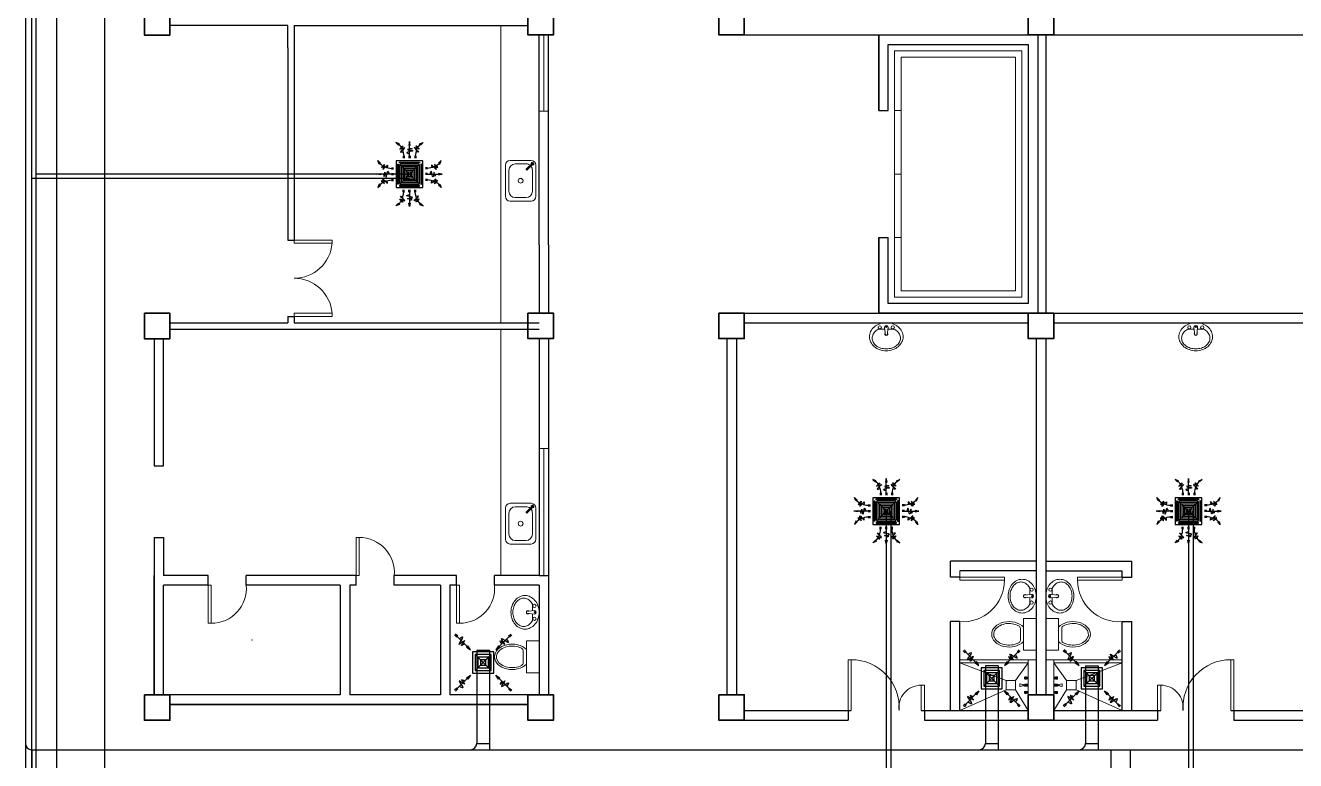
# Model space of a CAD drawing. Header units: millimetres. Extents: x 103 to 228, y 86 to 129.
# Drawn here: x 121.23 to 141.19, y 97.6 to 109.16 of the extents above; entities that cross this region are included whole.
import ezdxf

# ---------------------------------------------------------------- set-up
doc = ezdxf.new("R2010")
doc.units = ezdxf.units.MM
for name, color, linetype in [('ahu line', 150, 'Continuous'), ('AIR', 7, 'Continuous'), ('AIR-00', 8, 'Continuous'), ('AIR-01', 105, 'Continuous'), ('AIR-02', 2, 'Continuous'), ('AIR-03', 30, 'Continuous'), ('AIR-04', 40, 'Continuous'), ('exhaust', 130, 'Continuous'), ('fcu line', 3, 'Continuous'), ('fcu return', 240, 'Continuous')]:
    doc.layers.add(name, color=color, linetype=linetype)

# ---------------------------------------------------------------- blocks, each defined once
blk = doc.blocks.new('FCU-13000P (CASSETTE SPLIT)')
at = {"layer": 'AIR-00', "ltscale": 3}
for p, q in [((0, 0.523), (0, 1)), ((-0.193, 0.558), (-0.193, 0.487)), ((-0.162, 0.558), (-0.162, 0.487)), ((-0.016, 0.558), (-0.016, 0.487)), ((0.016, 0.558), (0.016, 0.487)), ((0.162, 0.558), (0.162, 0.487)), ((0.193, 0.558), (0.193, 0.487)), ((-0.523, 0), (-1, 0)), ((-0.558, 0.193), (-0.487, 0.193)), ((-0.558, 0.162), (-0.487, 0.162)), ((-0.558, 0.016), (-0.487, 0.016)), ((0.558, 0.193), (0.487, 0.193)), ((0.558, 0.162), (0.487, 0.162)), ((0.558, 0.016), (0.487, 0.016)), ((0.523, 0), (1, 0)), ((-0.558, -0.016), (-0.487, -0.016)), ((-0.558, -0.162), (-0.487, -0.162)), ((-0.558, -0.193), (-0.487, -0.193)), ((0.558, -0.016), (0.487, -0.016)), ((0.558, -0.162), (0.487, -0.162)), ((0.558, -0.193), (0.487, -0.193)), ((-0.193, -0.558), (-0.193, -0.487)), ((-0.162, -0.558), (-0.162, -0.487)), ((-0.016, -0.558), (-0.016, -0.487)), ((0, -0.523), (0, -1)), ((0.016, -0.558), (0.016, -0.487)), ((0.162, -0.558), (0.162, -0.487)), ((0.193, -0.558), (0.193, -0.487))]:
    blk.add_line(p, q, dxfattribs=at)
at = {"layer": 'AIR-00'}
for p, q in [((0.295, -0.295), (-0.295, 0.295)), ((0.295, 0.295), (-0.295, -0.295))]:
    blk.add_line(p, q, dxfattribs=at)
at = {"layer": 'AIR-00', "ltscale": 3}
for points in [[(-0.335, 0.895), (-0.311, 0.932), (-0.416, 0.973)], [(-0.022, 0.89), (0.022, 0.89), (0, 1)], [(0.335, 0.895), (0.311, 0.932), (0.416, 0.973)], [(-0.895, 0.335), (-0.932, 0.311), (-0.973, 0.416)], [(0.895, 0.335), (0.932, 0.311), (0.973, 0.416)], [(-0.89, 0.022), (-0.89, -0.022), (-1, 0)], [(0.89, 0.022), (0.89, -0.022), (1, 0)], [(-0.895, -0.335), (-0.932, -0.311), (-0.973, -0.416)], [(0.895, -0.335), (0.932, -0.311), (0.973, -0.416)], [(-0.335, -0.895), (-0.311, -0.932), (-0.416, -0.973)], [(-0.022, -0.89), (0.022, -0.89), (0, -1)], [(0.335, -0.895), (0.311, -0.932), (0.416, -0.973)]]:
    blk.add_lwpolyline(points, close=True, dxfattribs=at)
at = {"layer": 'AIR-00'}
for points in [[(-0.323, 0.914, -0.171809), (-0.178, 0.558), (-0.178, 0.522)], [(0.323, 0.914, 0.171809), (0.178, 0.558), (0.178, 0.522)], [(-0.914, 0.323, 0.171809), (-0.558, 0.178), (-0.522, 0.178)], [(0.914, 0.323, -0.171809), (0.558, 0.178), (0.522, 0.178)], [(-0.914, -0.323, -0.171809), (-0.558, -0.178), (-0.522, -0.178)], [(0.914, -0.323, 0.171809), (0.558, -0.178), (0.522, -0.178)], [(-0.323, -0.914, 0.171809), (-0.178, -0.558), (-0.178, -0.522)], [(0.323, -0.914, -0.171809), (0.178, -0.558), (0.178, -0.522)]]:
    blk.add_lwpolyline(points, format="xyb", dxfattribs=at)
for points in [[(-0.26, -0.26), (0.26, -0.26), (0.26, 0.26), (-0.26, 0.26)], [(-0.21, -0.21), (0.21, -0.21), (0.21, 0.21), (-0.21, 0.21)], [(-0.16, -0.16), (0.16, -0.16), (0.16, 0.16), (-0.16, 0.16)], [(-0.11, -0.11), (0.11, -0.11), (0.11, 0.11), (-0.11, 0.11)], [(-0.06, -0.06), (0.06, -0.06), (0.06, 0.06), (-0.06, 0.06)]]:
    blk.add_lwpolyline(points, close=True, dxfattribs=at)
at = {"layer": 'AIR-00', "ltscale": 3}
for points in [[(-0.268, 0.84), (-0.231, 0.852), (-0.134, 0.882), (-0.422, 0.704), (0.005, 0.903), (-0.358, 0.645), (-0.239, 0.678), (-0.199, 0.69)], [(0.268, 0.84), (0.231, 0.852), (0.134, 0.882), (0.422, 0.704), (-0.005, 0.903), (0.358, 0.645), (0.239, 0.678), (0.199, 0.69)], [(-0.84, 0.268), (-0.852, 0.231), (-0.882, 0.134), (-0.704, 0.422), (-0.903, -0.005), (-0.645, 0.358), (-0.678, 0.239), (-0.69, 0.199)], [(0.84, 0.268), (0.852, 0.231), (0.882, 0.134), (0.704, 0.422), (0.903, -0.005), (0.645, 0.358), (0.678, 0.239), (0.69, 0.199)], [(-0.84, -0.268), (-0.852, -0.231), (-0.882, -0.134), (-0.704, -0.422), (-0.903, 0.005), (-0.645, -0.358), (-0.678, -0.239), (-0.69, -0.199)], [(0.84, -0.268), (0.852, -0.231), (0.882, -0.134), (0.704, -0.422), (0.903, 0.005), (0.645, -0.358), (0.678, -0.239), (0.69, -0.199)], [(-0.268, -0.84), (-0.231, -0.852), (-0.134, -0.882), (-0.422, -0.704), (0.005, -0.903), (-0.358, -0.645), (-0.239, -0.678), (-0.199, -0.69)], [(0.268, -0.84), (0.231, -0.852), (0.134, -0.882), (0.422, -0.704), (-0.005, -0.903), (0.358, -0.645), (0.239, -0.678), (0.199, -0.69)]]:
    blk.add_open_spline(points, degree=3, knots=[0.0032834, 0.0032834, 0.0032834, 0.0032834, 0.0712567, 0.1924075, 0.3347111, 0.5062145, 0.5813292, 0.5813292, 0.5813292, 0.5813292], dxfattribs=at)
for points in [[(0, 0.8), (0.077, 0.776), (-0.058, 0.755), (0.098, 0.718), (-0.087, 0.663), (0, 0.631)], [(-0.8, 0), (-0.776, -0.077), (-0.755, 0.058), (-0.718, -0.098), (-0.663, 0.087), (-0.631, 0)], [(0.8, 0), (0.776, -0.077), (0.755, 0.058), (0.718, -0.098), (0.663, 0.087), (0.631, 0)], [(0, -0.8), (0.077, -0.776), (-0.058, -0.755), (0.098, -0.718), (-0.087, -0.663), (0, -0.631)]]:
    blk.add_spline(points, degree=3, dxfattribs=at)
for points in [[(-0.416, 0.973), (-0.335, 0.895), (-0.311, 0.932)], [(0, 1), (-0.022, 0.89), (0.022, 0.89)], [(0.416, 0.973), (0.335, 0.895), (0.311, 0.932)], [(-0.973, 0.416), (-0.895, 0.335), (-0.932, 0.311)], [(0.973, 0.416), (0.895, 0.335), (0.932, 0.311)], [(-1, 0), (-0.89, 0.022), (-0.89, -0.022)], [(1, 0), (0.89, 0.022), (0.89, -0.022)], [(-0.973, -0.416), (-0.895, -0.335), (-0.932, -0.311)], [(0.973, -0.416), (0.895, -0.335), (0.932, -0.311)], [(-0.416, -0.973), (-0.335, -0.895), (-0.311, -0.932)], [(0, -1), (-0.022, -0.89), (0.022, -0.89)], [(0.416, -0.973), (0.335, -0.895), (0.311, -0.932)]]:
    blk.add_solid(points, dxfattribs=at)
at = {"layer": 'AIR-01'}
for points in [[(-0.373, 0.31), (-0.348, 0.31), (-0.348, -0.31), (-0.373, -0.31)], [(-0.31, 0.372), (0.31, 0.372), (0.31, 0.348), (-0.31, 0.348)], [(0.372, 0.31), (0.348, 0.31), (0.348, -0.31), (0.372, -0.31)], [(-0.31, -0.373), (0.31, -0.373), (0.31, -0.348), (-0.31, -0.348)]]:
    blk.add_lwpolyline(points, close=True, dxfattribs=at)
at = {"layer": 'AIR-02'}
blk.add_lwpolyline([(-0.26, -0.31), (0.26, -0.31, 0.414214), (0.31, -0.26), (0.31, 0.26, 0.414214), (0.26, 0.31), (-0.26, 0.31, 0.414214), (-0.31, 0.26), (-0.31, -0.26, 0.414214)], format="xyb", close=True, dxfattribs=at)
at = {"layer": 'AIR-04'}
blk.add_lwpolyline([(-0.41, -0.41), (0.41, -0.41), (0.41, 0.41), (-0.41, 0.41)], close=True, dxfattribs=at)
blk = doc.blocks.new('GRILL-C-IN')
at = {"layer": 'AIR-00', "ltscale": 3}
for p, q in [((-0.623, 0.601), (-0.674, 0.651)), ((-0.601, 0.623), (-0.651, 0.674)), ((-0.637, 0.637), (-0.3, 0.3)), ((0.637, 0.637), (0.3, 0.3)), ((0.601, 0.623), (0.651, 0.674)), ((0.623, 0.601), (0.674, 0.651)), ((-0.637, -0.637), (-0.3, -0.3)), ((0.637, -0.637), (0.3, -0.3)), ((-0.623, -0.601), (-0.674, -0.651)), ((-0.601, -0.623), (-0.651, -0.674)), ((0.601, -0.623), (0.651, -0.674)), ((0.623, -0.601), (0.674, -0.651))]:
    blk.add_line(p, q, dxfattribs=at)
at = {"layer": 'AIR-00', "color": 50}
for p, q in [((-0.188, 0.187), (0.187, -0.188)), ((0.187, 0.187), (-0.188, -0.188))]:
    blk.add_line(p, q, dxfattribs=at)
at = {"layer": 'AIR-00', "ltscale": 3}
for points in [[(-0.362, 0.393), (-0.393, 0.362), (-0.3, 0.3)], [(0.393, 0.362), (0.362, 0.393), (0.3, 0.3)], [(-0.362, -0.393), (-0.393, -0.362), (-0.3, -0.3)], [(0.393, -0.362), (0.362, -0.393), (0.3, -0.3)]]:
    blk.add_lwpolyline(points, close=True, dxfattribs=at)
at = {"layer": 'AIR-00', "color": 50}
for points in [[(-0.188, -0.188), (0.187, -0.188), (0.187, 0.187), (-0.188, 0.187)], [(-0.125, -0.125), (0.125, -0.125), (0.125, 0.125), (-0.125, 0.125)], [(-0.062, -0.062), (0.062, -0.062), (0.062, 0.062), (-0.062, 0.062)]]:
    blk.add_lwpolyline(points, close=True, dxfattribs=at)
at = {"layer": 'AIR-00', "ltscale": 3}
for points in [[(-0.441, 0.441), (-0.512, 0.404), (-0.432, 0.514), (-0.568, 0.43), (-0.477, 0.6), (-0.561, 0.561)], [(0.441, 0.441), (0.404, 0.512), (0.514, 0.432), (0.43, 0.568), (0.6, 0.477), (0.561, 0.561)], [(-0.441, -0.441), (-0.512, -0.404), (-0.432, -0.514), (-0.568, -0.43), (-0.477, -0.6), (-0.561, -0.561)], [(0.441, -0.441), (0.404, -0.512), (0.514, -0.432), (0.43, -0.568), (0.6, -0.477), (0.561, -0.561)]]:
    blk.add_spline(points, degree=3, dxfattribs=at)
for points in [[(-0.3, 0.3), (-0.362, 0.393), (-0.393, 0.362)], [(0.3, 0.3), (0.393, 0.362), (0.362, 0.393)], [(-0.3, -0.3), (-0.362, -0.393), (-0.393, -0.362)], [(0.3, -0.3), (0.393, -0.362), (0.362, -0.393)]]:
    blk.add_solid(points, dxfattribs=at)
at = {"layer": 'AIR-03', "color": 6}
blk.add_lwpolyline([(-0.25, -0.25), (0.25, -0.25), (0.25, 0.25), (-0.25, 0.25)], close=True, dxfattribs=at)

msp = doc.modelspace()

# ---------------------------------------------------------------- linework, layer by layer
at = {"color": 8, "linetype": 'ByBlock', "lineweight": 25}
for p, q in [((125.35, 109.157), (123.5, 109.157)), ((125.35, 108.807), (125.35, 109.157)), ((125.45, 109.157), (125.45, 105.783)), ((125.45, 109.157), (129.125, 109.157)), ((129.3, 105.707), (129.3, 109.009)), ((129.45, 105.707), (129.45, 109.009)), ((125.35, 108.807), (125.35, 105.783)), ((125.35, 105.783), (125.45, 105.783)), ((129.3, 105.707), (129.3, 104.634)), ((129.45, 105.707), (129.45, 104.634)), ((125.35, 104.583), (125.45, 104.583)), ((125.35, 104.583), (125.35, 104.483)), ((125.45, 104.583), (125.45, 104.483)), ((123.5, 104.483), (125.2, 104.483)), ((123.5, 104.383), (128.25, 104.383)), ((125.2, 104.483), (125.35, 104.483)), ((125.2, 104.483), (125.35, 104.483)), ((125.2, 104.383), (129.3, 104.383)), ((125.45, 104.483), (128.25, 104.483)), ((125.45, 104.483), (129.3, 104.483)), ((123.25, 104.232), (123.25, 102.232)), ((123.4, 102.232), (123.4, 104.232)), ((129.3, 104.234), (129.3, 100.507)), ((129.45, 104.234), (129.45, 100.507)), ((123.25, 102.232), (123.4, 102.232)), ((123.25, 101.107), (123.25, 98.632)), ((123.25, 101.107), (123.4, 101.107)), ((123.4, 101.107), (123.4, 100.507)), ((126.425, 100.507), (124.7, 100.507)), ((128, 100.507), (127.025, 100.507)), ((129.3, 100.507), (128.6, 100.507)), ((129.3, 100.507), (129.45, 100.507)), ((129.45, 100.507), (129.45, 98.634)), ((129.3, 100.357), (129.3, 98.632)), ((126.175, 98.632), (123.4, 98.632)), ((127.75, 98.632), (126.325, 98.632)), ((129.3, 98.632), (127.9, 98.632)), ((123.5, 98.482), (129.125, 98.482)), ((129.125, 98.482), (123.5, 98.482))]:
    msp.add_line(p, q, dxfattribs=at)
at = {"color": 8, "linetype": 'ByBlock', "lineweight": 9}
for p, q in [((128.7, 104.483), (128.7, 109.159)), ((129.375, 107.809), (129.375, 109.009)), ((129.45, 109.009), (129.45, 107.809)), ((129.45, 107.809), (129.3, 107.809)), ((128.7, 104.383), (128.7, 100.507)), ((123.25, 104.232), (123.4, 104.232)), ((129.45, 102.507), (129.3, 102.507)), ((129.375, 102.507), (129.375, 100.507)), ((129.45, 100.507), (129.45, 102.507))]:
    msp.add_line(p, q, dxfattribs=at)
at = {"color": 8, "lineweight": 25}
for p, q in [((132.525, 109.009), (141.85, 109.009)), ((134.637, 109.009), (134.637, 107.822)), ((137.137, 109.009), (137.137, 104.634)), ((137.262, 109.009), (137.262, 104.634)), ((134.637, 107.822), (134.787, 107.822)), ((134.637, 105.822), (134.637, 104.634)), ((134.637, 105.822), (134.787, 105.822)), ((132.525, 104.634), (141.85, 104.634)), ((132.525, 104.484), (136.987, 104.484)), ((137.387, 104.484), (141.85, 104.484)), ((132.25, 104.234), (132.25, 98.634)), ((132.4, 104.234), (132.4, 98.634)), ((137.112, 104.234), (137.112, 98.634)), ((137.262, 104.234), (137.262, 98.634)), ((137.112, 100.77), (137.112, 98.82)), ((132.525, 98.384), (134.206, 98.384)), ((132.525, 98.234), (134.156, 98.234)), ((134.156, 98.384), (134.156, 98.234)), ((135.306, 98.384), (136.987, 98.384)), ((135.356, 98.384), (135.356, 98.234)), ((135.356, 98.234), (139.018, 98.234)), ((137.387, 98.384), (139.068, 98.384)), ((139.018, 98.384), (139.018, 98.234)), ((140.168, 98.384), (141.85, 98.384)), ((140.218, 98.384), (140.218, 98.234)), ((140.218, 98.234), (141.85, 98.234))]:
    msp.add_line(p, q, dxfattribs=at)
at = {"color": 8, "lineweight": 9}
for p, q in [((134.887, 107.822), (134.987, 107.822)), ((134.887, 107.822), (134.887, 105.822)), ((134.987, 107.822), (134.987, 105.822)), ((134.987, 106.822), (134.887, 106.822)), ((134.887, 105.822), (134.987, 105.822)), ((134.741, 104.286), (134.728, 104.408)), ((134.77, 104.286), (134.784, 104.408)), ((139.604, 104.286), (139.59, 104.408)), ((139.633, 104.286), (139.646, 104.408)), ((136.914, 100.199), (137.036, 100.212)), ((137.46, 100.199), (137.338, 100.212)), ((136.914, 100.17), (137.036, 100.156)), ((137.01, 100.16), (137.01, 100.058)), ((137.46, 100.17), (137.338, 100.156)), ((137.364, 100.16), (137.364, 100.058)), ((129.102, 99.944), (129.224, 99.957)), ((129.102, 99.915), (129.224, 99.902)), ((136.912, 99.834), (137.112, 99.834)), ((136.912, 99.334), (136.912, 99.834)), ((137.112, 99.834), (137.112, 99.334)), ((137.462, 99.834), (137.262, 99.834)), ((137.262, 99.834), (137.262, 99.334)), ((137.462, 99.334), (137.462, 99.834)), ((136.862, 99.494), (136.862, 99.675)), ((137.512, 99.494), (137.512, 99.675)), ((129.3, 99.48), (129.1, 99.48)), ((129.1, 99.48), (129.1, 98.98)), ((129.3, 98.98), (129.3, 99.48)), ((129.05, 99.32), (129.05, 99.139)), ((137.112, 99.334), (136.912, 99.334)), ((137.262, 99.334), (137.462, 99.334)), ((136.987, 98.384), (136.987, 99.184)), ((137.387, 98.384), (137.387, 99.184)), ((129.1, 98.98), (129.3, 98.98)), ((136.855, 98.804), (136.855, 98.765)), ((136.902, 98.796), (136.86, 98.805)), ((136.902, 98.772), (136.902, 98.796)), ((136.902, 98.796), (136.909, 98.796)), ((136.902, 98.772), (136.902, 98.796)), ((136.909, 98.796), (136.909, 98.772)), ((136.928, 98.911), (136.93, 98.911)), ((136.928, 98.885), (136.928, 98.911)), ((136.928, 98.885), (136.93, 98.885)), ((136.928, 98.792), (136.928, 98.797)), ((136.928, 98.797), (136.93, 98.797)), ((136.93, 98.911), (136.932, 98.914)), ((136.93, 98.885), (136.93, 98.911)), ((136.93, 98.885), (136.932, 98.881)), ((136.93, 98.797), (136.932, 98.801)), ((136.93, 98.792), (136.93, 98.797)), ((136.932, 98.914), (136.954, 98.914)), ((136.932, 98.881), (136.932, 98.914)), ((136.932, 98.881), (136.954, 98.881)), ((136.932, 98.792), (136.932, 98.801)), ((136.932, 98.801), (136.954, 98.801)), ((136.94, 98.904), (136.953, 98.904)), ((136.94, 98.892), (136.953, 98.892)), ((136.941, 98.911), (136.953, 98.911)), ((136.941, 98.885), (136.953, 98.885)), ((136.941, 98.797), (136.953, 98.797)), ((136.954, 98.914), (136.958, 98.912)), ((136.954, 98.911), (136.954, 98.904)), ((136.954, 98.885), (136.954, 98.892)), ((136.954, 98.881), (136.958, 98.883)), ((136.954, 98.801), (136.958, 98.799)), ((136.954, 98.797), (136.954, 98.792)), ((136.96, 98.912), (136.965, 98.912)), ((136.96, 98.884), (136.965, 98.884)), ((136.96, 98.798), (136.965, 98.798)), ((136.965, 98.884), (136.965, 98.912)), ((136.965, 98.912), (136.968, 98.911)), ((136.965, 98.884), (136.968, 98.885)), ((136.965, 98.792), (136.965, 98.798)), ((136.965, 98.798), (136.968, 98.797)), ((136.968, 98.885), (136.968, 98.911)), ((136.979, 98.909), (136.968, 98.909)), ((136.979, 98.886), (136.968, 98.886)), ((136.968, 98.792), (136.968, 98.797)), ((136.972, 98.796), (136.968, 98.796)), ((136.972, 98.802), (136.972, 98.767)), ((136.981, 98.802), (136.972, 98.802)), ((136.986, 98.915), (136.979, 98.911)), ((136.979, 98.884), (136.979, 98.911)), ((136.986, 98.881), (136.979, 98.884)), ((136.987, 98.813), (136.981, 98.802)), ((136.981, 98.802), (136.981, 98.767)), ((136.981, 98.767), (136.981, 98.802)), ((136.986, 98.915), (136.987, 98.915)), ((136.986, 98.881), (136.986, 98.915)), ((136.986, 98.881), (136.987, 98.881)), ((136.987, 98.881), (136.987, 98.915)), ((136.987, 98.755), (136.987, 98.813)), ((137.388, 98.915), (137.387, 98.915)), ((137.387, 98.881), (137.387, 98.915)), ((137.388, 98.881), (137.387, 98.881)), ((137.387, 98.813), (137.393, 98.802)), ((137.387, 98.755), (137.387, 98.813)), ((137.388, 98.915), (137.395, 98.911)), ((137.388, 98.881), (137.388, 98.915)), ((137.388, 98.881), (137.395, 98.884)), ((137.393, 98.802), (137.393, 98.767)), ((137.393, 98.767), (137.393, 98.802)), ((137.393, 98.802), (137.402, 98.802)), ((137.395, 98.884), (137.395, 98.911)), ((137.395, 98.909), (137.406, 98.909)), ((137.395, 98.886), (137.406, 98.886)), ((137.402, 98.802), (137.402, 98.767)), ((137.402, 98.796), (137.406, 98.796)), ((137.409, 98.912), (137.406, 98.911)), ((137.406, 98.885), (137.406, 98.911)), ((137.409, 98.884), (137.406, 98.885)), ((137.409, 98.798), (137.406, 98.797)), ((137.406, 98.792), (137.406, 98.797)), ((137.414, 98.912), (137.409, 98.912)), ((137.409, 98.884), (137.409, 98.912)), ((137.414, 98.884), (137.409, 98.884)), ((137.409, 98.792), (137.409, 98.798)), ((137.414, 98.798), (137.409, 98.798)), ((137.42, 98.914), (137.416, 98.912)), ((137.42, 98.881), (137.416, 98.883)), ((137.42, 98.801), (137.416, 98.799)), ((137.442, 98.914), (137.42, 98.914)), ((137.42, 98.911), (137.42, 98.904)), ((137.42, 98.885), (137.42, 98.892)), ((137.442, 98.881), (137.42, 98.881)), ((137.442, 98.801), (137.42, 98.801)), ((137.42, 98.797), (137.42, 98.792)), ((137.433, 98.911), (137.421, 98.911)), ((137.434, 98.904), (137.421, 98.904)), ((137.434, 98.892), (137.421, 98.892)), ((137.433, 98.885), (137.421, 98.885)), ((137.433, 98.797), (137.421, 98.797)), ((137.444, 98.911), (137.442, 98.914)), ((137.442, 98.881), (137.442, 98.914)), ((137.444, 98.885), (137.442, 98.881)), ((137.442, 98.792), (137.442, 98.801)), ((137.444, 98.797), (137.442, 98.801)), ((137.446, 98.911), (137.444, 98.911)), ((137.444, 98.885), (137.444, 98.911)), ((137.446, 98.885), (137.444, 98.885)), ((137.444, 98.792), (137.444, 98.797)), ((137.446, 98.797), (137.444, 98.797)), ((137.446, 98.885), (137.446, 98.911)), ((137.446, 98.792), (137.446, 98.797)), ((137.472, 98.796), (137.465, 98.796)), ((137.465, 98.796), (137.465, 98.772)), ((137.472, 98.796), (137.514, 98.805)), ((137.472, 98.772), (137.472, 98.796)), ((137.472, 98.772), (137.472, 98.796)), ((137.519, 98.804), (137.519, 98.765)), ((136.902, 98.772), (136.86, 98.763)), ((136.909, 98.772), (136.902, 98.772)), ((136.972, 98.792), (136.909, 98.792)), ((136.909, 98.777), (136.972, 98.777)), ((136.928, 98.771), (136.928, 98.777)), ((136.928, 98.771), (136.93, 98.771)), ((136.928, 98.657), (136.928, 98.684)), ((136.928, 98.684), (136.93, 98.684)), ((136.928, 98.657), (136.93, 98.657)), ((136.93, 98.771), (136.93, 98.777)), ((136.93, 98.771), (136.932, 98.768)), ((136.93, 98.684), (136.932, 98.687)), ((136.93, 98.657), (136.93, 98.684)), ((136.93, 98.657), (136.932, 98.654)), ((136.932, 98.768), (136.932, 98.777)), ((136.932, 98.768), (136.954, 98.768)), ((136.932, 98.654), (136.932, 98.687)), ((136.932, 98.687), (136.954, 98.687)), ((136.932, 98.654), (136.954, 98.654)), ((136.94, 98.677), (136.953, 98.677)), ((136.94, 98.664), (136.953, 98.664)), ((136.941, 98.771), (136.953, 98.771)), ((136.941, 98.684), (136.953, 98.684)), ((136.941, 98.657), (136.953, 98.657)), ((136.954, 98.771), (136.954, 98.777)), ((136.954, 98.768), (136.958, 98.77)), ((136.954, 98.687), (136.958, 98.685)), ((136.954, 98.684), (136.954, 98.676)), ((136.954, 98.657), (136.954, 98.665)), ((136.954, 98.654), (136.958, 98.656)), ((136.96, 98.77), (136.965, 98.77)), ((136.96, 98.685), (136.965, 98.685)), ((136.96, 98.657), (136.965, 98.657)), ((136.965, 98.77), (136.965, 98.777)), ((136.965, 98.77), (136.968, 98.771)), ((136.965, 98.685), (136.968, 98.684)), ((136.965, 98.657), (136.965, 98.685)), ((136.965, 98.657), (136.968, 98.657)), ((136.968, 98.771), (136.968, 98.777)), ((136.972, 98.773), (136.968, 98.773)), ((136.968, 98.657), (136.968, 98.684)), ((136.979, 98.682), (136.968, 98.682)), ((136.979, 98.659), (136.968, 98.659)), ((136.972, 98.777), (136.972, 98.792)), ((136.972, 98.767), (136.981, 98.767)), ((136.986, 98.688), (136.979, 98.684)), ((136.979, 98.657), (136.979, 98.684)), ((136.986, 98.654), (136.979, 98.657)), ((136.981, 98.767), (136.987, 98.755)), ((136.986, 98.654), (136.986, 98.688)), ((136.986, 98.688), (136.987, 98.688)), ((136.986, 98.654), (136.987, 98.654)), ((136.987, 98.654), (136.987, 98.688)), ((137.393, 98.767), (137.387, 98.755)), ((137.387, 98.654), (137.387, 98.688)), ((137.388, 98.688), (137.387, 98.688)), ((137.388, 98.654), (137.387, 98.654)), ((137.388, 98.654), (137.388, 98.688)), ((137.388, 98.688), (137.395, 98.684)), ((137.388, 98.654), (137.395, 98.657)), ((137.402, 98.767), (137.393, 98.767)), ((137.395, 98.657), (137.395, 98.684)), ((137.395, 98.682), (137.406, 98.682)), ((137.395, 98.659), (137.406, 98.659)), ((137.402, 98.792), (137.465, 98.792)), ((137.402, 98.777), (137.402, 98.792)), ((137.465, 98.777), (137.402, 98.777)), ((137.402, 98.773), (137.406, 98.773)), ((137.406, 98.771), (137.406, 98.777)), ((137.409, 98.77), (137.406, 98.771)), ((137.409, 98.685), (137.406, 98.684)), ((137.406, 98.657), (137.406, 98.684)), ((137.409, 98.657), (137.406, 98.657)), ((137.409, 98.77), (137.409, 98.777)), ((137.414, 98.77), (137.409, 98.77)), ((137.409, 98.657), (137.409, 98.685)), ((137.414, 98.685), (137.409, 98.685)), ((137.414, 98.657), (137.409, 98.657)), ((137.42, 98.768), (137.416, 98.77)), ((137.42, 98.687), (137.416, 98.685)), ((137.42, 98.654), (137.416, 98.656)), ((137.42, 98.771), (137.42, 98.777)), ((137.442, 98.768), (137.42, 98.768)), ((137.442, 98.687), (137.42, 98.687)), ((137.42, 98.684), (137.42, 98.676)), ((137.42, 98.657), (137.42, 98.665)), ((137.442, 98.654), (137.42, 98.654)), ((137.433, 98.771), (137.421, 98.771)), ((137.433, 98.684), (137.421, 98.684)), ((137.434, 98.677), (137.421, 98.677)), ((137.434, 98.664), (137.421, 98.664)), ((137.433, 98.657), (137.421, 98.657)), ((137.442, 98.768), (137.442, 98.777)), ((137.444, 98.771), (137.442, 98.768)), ((137.442, 98.654), (137.442, 98.687)), ((137.444, 98.684), (137.442, 98.687)), ((137.444, 98.657), (137.442, 98.654)), ((137.444, 98.771), (137.444, 98.777)), ((137.446, 98.771), (137.444, 98.771)), ((137.444, 98.657), (137.444, 98.684)), ((137.446, 98.684), (137.444, 98.684)), ((137.446, 98.657), (137.444, 98.657)), ((137.446, 98.771), (137.446, 98.777)), ((137.446, 98.657), (137.446, 98.684)), ((137.465, 98.772), (137.472, 98.772)), ((137.472, 98.772), (137.514, 98.763))]:
    msp.add_line(p, q, dxfattribs=at)
at = {"color": 8, "lineweight": 9, "ltscale": 0.4}
for p, q in [((129.175, 107.036), (128.845, 107.036)), ((129.095, 106.981), (128.925, 106.981)), ((129.19, 106.989), (129.099, 106.898)), ((128.77, 106.961), (128.77, 106.471)), ((128.825, 106.881), (128.825, 106.551)), ((129.203, 106.977), (129.112, 106.885)), ((129.195, 106.551), (129.195, 106.881)), ((129.25, 106.471), (129.25, 106.961)), ((128.845, 106.396), (129.175, 106.396)), ((128.925, 106.451), (129.095, 106.451)), ((129.175, 101.644), (128.845, 101.644)), ((129.095, 101.589), (128.925, 101.589)), ((129.19, 101.597), (129.099, 101.506)), ((128.77, 101.569), (128.77, 101.079)), ((128.825, 101.489), (128.825, 101.159)), ((129.203, 101.585), (129.112, 101.493)), ((129.195, 101.159), (129.195, 101.489)), ((129.25, 101.079), (129.25, 101.569)), ((128.845, 101.004), (129.175, 101.004)), ((128.925, 101.059), (129.095, 101.059))]:
    msp.add_line(p, q, dxfattribs=at)
at = {"color": 8, "linetype": 'ByBlock', "lineweight": 13}
for p, q in [((125.45, 105.783), (126.05, 105.783)), ((125.45, 105.733), (125.45, 105.783)), ((126.05, 105.783), (126.05, 105.733)), ((126.05, 105.733), (125.45, 105.733)), ((126.05, 104.633), (125.45, 104.633)), ((125.45, 104.633), (125.45, 104.583)), ((125.45, 104.583), (126.05, 104.583)), ((126.05, 104.583), (126.05, 104.633))]:
    msp.add_line(p, q, dxfattribs=at)
at = {"color": 8, "lineweight": 25, "ltscale": 0.3}
for p, q in [((135.762, 100.484), (135.762, 100.734)), ((137.112, 100.734), (135.762, 100.734)), ((137.262, 100.734), (138.612, 100.734)), ((138.612, 100.484), (138.612, 100.734)), ((135.912, 100.484), (135.762, 100.484)), ((137.112, 100.584), (135.912, 100.584)), ((137.262, 100.584), (138.462, 100.584)), ((138.462, 100.484), (138.462, 100.584)), ((138.462, 100.484), (138.612, 100.484)), ((135.762, 98.384), (135.762, 99.784)), ((135.912, 99.784), (135.762, 99.784)), ((135.912, 98.384), (135.912, 99.784)), ((138.462, 98.384), (138.462, 99.784)), ((138.462, 99.784), (138.612, 99.784)), ((138.612, 98.384), (138.612, 99.784))]:
    msp.add_line(p, q, dxfattribs=at)
at = {"color": 8, "linetype": 'ByBlock', "lineweight": 25, "ltscale": 0.3}
for p, q in [((123.25, 98.632), (123.25, 100.507)), ((124.1, 100.507), (123.4, 100.507)), ((124.1, 100.357), (124.1, 100.507)), ((126.425, 100.507), (124.7, 100.507)), ((124.7, 100.357), (124.7, 100.507)), ((126.425, 100.357), (126.425, 100.507)), ((128, 100.507), (127.025, 100.507)), ((127.025, 100.357), (127.025, 100.507)), ((128, 100.357), (128, 100.507)), ((129.3, 100.507), (128.6, 100.507)), ((128.6, 100.357), (128.6, 100.507)), ((123.4, 98.632), (123.4, 100.357)), ((124.1, 100.357), (123.4, 100.357)), ((126.175, 100.357), (124.7, 100.357)), ((126.175, 100.357), (126.175, 98.632)), ((126.325, 100.357), (126.325, 98.632)), ((126.425, 100.357), (126.325, 100.357)), ((127.75, 100.357), (127.025, 100.357)), ((127.75, 100.357), (127.75, 98.632)), ((127.9, 100.357), (127.9, 98.632)), ((128, 100.357), (127.9, 100.357)), ((128, 100.357), (127.9, 100.357)), ((129.3, 100.357), (128.6, 100.357))]:
    msp.add_line(p, q, dxfattribs=at)
at = {"color": 8, "lineweight": 13, "ltscale": 0.3}
msp.add_line((135.912, 100.484), (135.912, 100.584), dxfattribs=at)
at = {"color": 8, "lineweight": 9, "ltscale": 0.3}
for p, q in [((136.637, 98.859), (135.912, 99.134)), ((136.787, 98.859), (136.987, 99.134)), ((137.587, 98.859), (137.387, 99.134)), ((137.737, 98.859), (138.462, 99.134)), ((136.637, 98.709), (135.912, 98.384)), ((136.787, 98.709), (136.987, 98.384)), ((137.587, 98.709), (137.387, 98.384)), ((137.737, 98.709), (138.462, 98.384))]:
    msp.add_line(p, q, dxfattribs=at)
at = {"color": 8, "linetype": 'ByBlock', "lineweight": 35}
for points in [[(123.1, 109.407), (123.5, 109.407), (123.5, 109.007), (123.1, 109.007)], [(129.125, 109.409), (129.525, 109.409), (129.525, 109.009), (129.125, 109.009)], [(123.1, 104.632), (123.5, 104.632), (123.5, 104.232), (123.1, 104.232)], [(129.125, 104.634), (129.525, 104.634), (129.525, 104.234), (129.125, 104.234)], [(123.1, 98.632), (123.5, 98.632), (123.5, 98.232), (123.1, 98.232)], [(129.125, 98.634), (129.525, 98.634), (129.525, 98.234), (129.125, 98.234)]]:
    msp.add_lwpolyline(points, close=True, dxfattribs=at)
at = {"color": 8, "lineweight": 35}
for points in [[(132.125, 109.409), (132.525, 109.409), (132.525, 109.009), (132.125, 109.009)], [(136.987, 109.409), (137.387, 109.409), (137.387, 109.009), (136.987, 109.009)], [(132.125, 104.634), (132.525, 104.634), (132.525, 104.234), (132.125, 104.234)], [(136.987, 104.634), (137.387, 104.634), (137.387, 104.234), (136.987, 104.234)], [(132.125, 98.634), (132.525, 98.634), (132.525, 98.234), (132.125, 98.234)], [(136.987, 98.634), (137.387, 98.634), (137.387, 98.234), (136.987, 98.234)]]:
    msp.add_lwpolyline(points, close=True, dxfattribs=at)
at = {"color": 8, "lineweight": 25}
for points in [[(134.637, 107.822), (134.637, 109.009), (137.137, 109.009), (137.137, 104.634), (134.637, 104.634), (134.637, 105.822)], [(134.787, 107.822), (134.787, 108.859), (136.987, 108.859), (136.987, 104.784), (134.787, 104.784), (134.787, 105.822)]]:
    msp.add_lwpolyline(points, dxfattribs=at)
at = {"color": 8, "lineweight": 9}
for points in [[(134.887, 107.822), (134.887, 108.759), (136.887, 108.759), (136.887, 104.884), (134.887, 104.884), (134.887, 105.822)], [(134.987, 107.822), (134.987, 108.659), (136.787, 108.659), (136.787, 104.984), (134.987, 104.984), (134.987, 105.822)]]:
    msp.add_lwpolyline(points, dxfattribs=at)
for points in [[(134.491, 104.263, 0.11576), (134.51, 104.181, 0.104047), (134.568, 104.107, 0.090875), (134.652, 104.06, 0.083344), (134.756, 104.042, 0.083344), (134.859, 104.06, 0.090875), (134.943, 104.107, 0.104047), (135.001, 104.181, 0.11576), (135.021, 104.263, 0.11576), (135.001, 104.346, 0.104047), (134.943, 104.419, 0.090875), (134.859, 104.467, 0.083344), (134.756, 104.484, 0.083344), (134.652, 104.467, 0.090875), (134.568, 104.419, 0.104047), (134.51, 104.346, 0.11576)], [(139.353, 104.263, 0.11576), (139.373, 104.181, 0.104047), (139.431, 104.107, 0.090875), (139.515, 104.06, 0.083344), (139.618, 104.042, 0.083344), (139.722, 104.06, 0.090875), (139.806, 104.107, 0.104047), (139.864, 104.181, 0.11576), (139.883, 104.263, 0.11576), (139.864, 104.346, 0.104047), (139.806, 104.419, 0.090875), (139.722, 104.467, 0.083344), (139.618, 104.484, 0.083344), (139.515, 104.467, 0.090875), (139.431, 104.419, 0.104047), (139.373, 104.346, 0.11576)], [(136.891, 99.919, -0.11576), (136.809, 99.939, -0.104047), (136.735, 99.997, -0.090875), (136.687, 100.081, -0.083344), (136.67, 100.184, -0.083344), (136.687, 100.288, -0.090875), (136.735, 100.372, -0.104047), (136.809, 100.43, -0.11576), (136.891, 100.449, -0.11576), (136.973, 100.43, -0.104047), (137.047, 100.372, -0.090875), (137.095, 100.288, -0.083344), (137.112, 100.184, -0.083344), (137.095, 100.081, -0.090875), (137.047, 99.997, -0.104047), (136.973, 99.939, -0.11576)], [(137.483, 99.919, 0.11576), (137.565, 99.939, 0.104047), (137.639, 99.997, 0.090875), (137.687, 100.081, 0.083344), (137.704, 100.184, 0.083344), (137.687, 100.288, 0.090875), (137.639, 100.372, 0.104047), (137.565, 100.43, 0.11576), (137.483, 100.449, 0.11576), (137.401, 100.43, 0.104047), (137.327, 100.372, 0.090875), (137.279, 100.288, 0.083344), (137.262, 100.184, 0.083344), (137.279, 100.081, 0.090875), (137.327, 99.997, 0.104047), (137.401, 99.939, 0.11576)], [(129.079, 100.195, 0.11576), (128.997, 100.175, 0.104047), (128.923, 100.117, 0.090875), (128.876, 100.033, 0.083344), (128.858, 99.93, 0.083344), (128.876, 99.826, 0.090875), (128.923, 99.742, 0.104047), (128.997, 99.684, 0.11576), (129.079, 99.665, 0.11576), (129.162, 99.684, 0.104047), (129.235, 99.742, 0.090875), (129.283, 99.826, 0.083344), (129.3, 99.93, 0.083344), (129.283, 100.033, 0.090875), (129.235, 100.117, 0.104047), (129.162, 100.175, 0.11576)]]:
    msp.add_lwpolyline(points, format="xyb", close=True, dxfattribs=at)
for points in [[(134.533, 104.242, 0.124838), (134.549, 104.18, 0.105788), (134.598, 104.122, 0.086697), (134.668, 104.086, 0.076776), (134.756, 104.072, 0.076776), (134.843, 104.086, 0.086697), (134.913, 104.122, 0.105788), (134.962, 104.18, 0.124838), (134.978, 104.242, 0.124838), (134.962, 104.305, 0.105788), (134.913, 104.362, 0.040067), (134.882, 104.382), (134.78, 104.382, 0.040067)], [(134.731, 104.382), (134.629, 104.382, 0.040067), (134.598, 104.362, 0.105788), (134.549, 104.305, 0.124838), (134.533, 104.242, 0.124838)], [(139.396, 104.242, 0.124838), (139.412, 104.18, 0.105788), (139.461, 104.122, 0.086697), (139.531, 104.086, 0.076776), (139.618, 104.072, 0.076776), (139.706, 104.086, 0.086697), (139.776, 104.122, 0.105788), (139.825, 104.18, 0.124838), (139.841, 104.242, 0.124838), (139.825, 104.305, 0.105788), (139.776, 104.362, 0.040067), (139.745, 104.382), (139.643, 104.382, 0.040067)], [(139.594, 104.382), (139.492, 104.382, 0.040067), (139.461, 104.362, 0.105788), (139.412, 104.305, 0.124838), (139.396, 104.242, 0.124838)], [(136.87, 99.962, -0.124838), (136.807, 99.978, -0.105788), (136.75, 100.027, -0.086697), (136.714, 100.097, -0.076776), (136.7, 100.184, -0.076776), (136.714, 100.272, -0.086697), (136.75, 100.342, -0.105788), (136.807, 100.391, -0.124838), (136.87, 100.407, -0.124838), (136.933, 100.391, -0.105788), (136.99, 100.342, -0.040067), (137.01, 100.311), (137.01, 100.209, -0.040067)], [(137.504, 99.962, 0.124838), (137.567, 99.978, 0.105788), (137.624, 100.027, 0.086697), (137.66, 100.097, 0.076776), (137.674, 100.184, 0.076776), (137.66, 100.272, 0.086697), (137.624, 100.342, 0.105788), (137.567, 100.391, 0.124838), (137.504, 100.407, 0.124838), (137.441, 100.391, 0.105788), (137.384, 100.342, 0.040067), (137.364, 100.311), (137.364, 100.209, 0.040067)], [(129.058, 100.152, 0.124838), (128.996, 100.136, 0.105788), (128.938, 100.087, 0.086697), (128.902, 100.017, 0.076776), (128.888, 99.93, 0.076776), (128.902, 99.842, 0.086697), (128.938, 99.772, 0.105788), (128.996, 99.723, 0.124838), (129.058, 99.707, 0.124838), (129.121, 99.723, 0.105788), (129.178, 99.772, 0.040067), (129.198, 99.803), (129.198, 99.905, 0.040067)], [(129.198, 99.954), (129.198, 100.056, 0.040067), (129.178, 100.087, 0.105788), (129.121, 100.136, 0.124838), (129.058, 100.152, 0.124838)]]:
    msp.add_lwpolyline(points, format="xyb", dxfattribs=at)
at = {"color": 8, "lineweight": 13, "ltscale": 0.03}
for points in [[(126.425, 100.507), (126.475, 100.507), (126.475, 101.107), (126.425, 101.107)], [(135.912, 100.484), (135.912, 100.434), (136.612, 100.434), (136.612, 100.484)], [(138.462, 100.484), (138.462, 100.434), (137.762, 100.434), (137.762, 100.484)], [(124.1, 100.357), (124.15, 100.357), (124.15, 99.757), (124.1, 99.757)], [(128, 100.357), (128.05, 100.357), (128.05, 99.757), (128, 99.757)], [(134.206, 98.384), (134.156, 98.384), (134.156, 99.184), (134.206, 99.184)], [(140.168, 98.384), (140.218, 98.384), (140.218, 99.184), (140.168, 99.184)], [(135.356, 98.384), (135.306, 98.384), (135.306, 98.784), (135.356, 98.784)], [(139.018, 98.384), (139.068, 98.384), (139.068, 98.784), (139.018, 98.784)]]:
    msp.add_lwpolyline(points, close=True, dxfattribs=at)
at = {"color": 8, "lineweight": 9, "ltscale": 0.3}
for points in [[(136.987, 99.134), (135.912, 99.134), (135.912, 99.184), (137.112, 99.184), (137.112, 99.184)], [(137.387, 99.134), (138.462, 99.134), (138.462, 99.184), (137.262, 99.184), (137.262, 99.184)]]:
    msp.add_lwpolyline(points, dxfattribs=at)
at = {"color": 8, "lineweight": 9, "ltscale": 0.03}
for points in [[(136.787, 98.859), (136.787, 98.709), (136.637, 98.709), (136.637, 98.859)], [(137.587, 98.859), (137.587, 98.709), (137.737, 98.709), (137.737, 98.859)]]:
    msp.add_lwpolyline(points, close=True, dxfattribs=at)
at = {"color": 8, "lineweight": 9, "ltscale": 0.4}
for centre in [(129.01, 106.716), (129.01, 101.324)]:
    msp.add_circle(centre, 0.0375, dxfattribs=at)
at = {"color": 8, "lineweight": 9}
for centre, radius in [((134.654, 104.411), 0.0255), ((134.756, 104.418), 0.0095), ((134.857, 104.411), 0.0255), ((139.517, 104.411), 0.0255), ((139.618, 104.418), 0.0095), ((139.72, 104.411), 0.0255), ((137.039, 100.286), 0.0255), ((137.046, 100.184), 0.0095), ((137.335, 100.286), 0.0255), ((137.329, 100.184), 0.0095), ((129.227, 100.031), 0.0255), ((137.039, 100.083), 0.0255), ((137.335, 100.083), 0.0255), ((129.227, 99.828), 0.0255), ((129.234, 99.93), 0.0095)]:
    msp.add_circle(centre, radius, dxfattribs=at)
at = {"color": 8, "lineweight": 9, "ltscale": 0.4}
for centre, radius, start, end in [((128.845, 106.961), 0.075, 90, 180), ((128.925, 106.881), 0.1, 90, 180), ((129.095, 106.881), 0.1, 50.0132, 90), ((129.175, 106.961), 0.075, 0, 90), ((129.197, 106.983), 0.0217, 248.7565, 201.2435), ((129.197, 106.983), 0.0145, 262.0499, 187.9501), ((129.197, 106.983), 0.00874, 315, 135), ((129.105, 106.892), 0.00874, 135, 315), ((129.095, 106.881), 0.1, 0, 39.9868), ((128.845, 106.471), 0.075, 180, 270), ((128.925, 106.551), 0.1, 180, 270), ((129.095, 106.551), 0.1, 270, 0), ((129.175, 106.471), 0.075, 270, 0), ((128.845, 101.569), 0.075, 90, 180), ((128.925, 101.489), 0.1, 90, 180), ((129.095, 101.489), 0.1, 50.0132, 90), ((129.175, 101.569), 0.075, 0, 90), ((129.197, 101.591), 0.0217, 248.7565, 201.2435), ((129.197, 101.591), 0.0145, 262.0499, 187.9501), ((129.197, 101.591), 0.00874, 315, 135), ((129.105, 101.5), 0.00874, 135, 315), ((129.095, 101.489), 0.1, 0, 39.9868), ((128.845, 101.079), 0.075, 180, 270), ((128.925, 101.159), 0.1, 180, 270), ((129.095, 101.159), 0.1, 270, 0), ((129.175, 101.079), 0.075, 270, 0)]:
    msp.add_arc(centre, radius, start, end, dxfattribs=at)
at = {"color": 8, "linetype": 'ByBlock', "lineweight": 13}
for centre, start, end in [((125.45, 105.783), 270, 355.2198), ((125.45, 104.583), 4.7802, 90)]:
    msp.add_arc(centre, 0.6, start, end, dxfattribs=at)
at = {"color": 8, "lineweight": 9}
for centre, radius, start, end in [((134.756, 104.411), 0.028, 353.7545, 186.2455), ((139.618, 104.411), 0.028, 353.7545, 186.2455), ((134.756, 104.309), 0.025, 138.7978, 233.6932), ((134.756, 104.38), 0.0948, 261.2026, 278.7974), ((134.756, 104.309), 0.025, 251.3793, 288.6207), ((134.756, 104.309), 0.025, 306.3068, 41.2022), ((139.618, 104.309), 0.025, 138.7978, 233.6932), ((139.618, 104.38), 0.0948, 261.2026, 278.7974), ((139.618, 104.309), 0.025, 251.3793, 288.6207), ((139.618, 104.309), 0.025, 306.3068, 41.2022), ((136.937, 100.184), 0.025, 161.3793, 198.6207), ((137.008, 100.184), 0.0948, 171.2026, 188.7974), ((136.937, 100.184), 0.025, 48.7978, 143.6932), ((137.039, 100.184), 0.028, 263.7545, 96.2455), ((137.335, 100.184), 0.028, 83.7545, 276.2455), ((137.437, 100.184), 0.025, 36.3068, 131.2022), ((137.366, 100.184), 0.0948, 351.2026, 8.7974), ((137.437, 100.184), 0.025, 341.3793, 18.6207), ((136.937, 100.184), 0.025, 216.3068, 311.2022), ((136.846, 100.137), 0.181, 298.4636, 322.6185), ((136.809, 100.166), 0.228, 322.6185, 331.7963), ((137.565, 100.166), 0.228, 208.2037, 217.3815), ((137.528, 100.137), 0.181, 217.3815, 241.5364), ((137.437, 100.184), 0.025, 228.7978, 323.6932), ((129.125, 99.93), 0.025, 161.3793, 198.6207), ((129.196, 99.93), 0.0948, 171.2026, 188.7974), ((129.125, 99.93), 0.025, 48.7978, 143.6932), ((129.125, 99.93), 0.025, 216.3068, 311.2022), ((129.227, 99.93), 0.028, 263.7545, 96.2455), ((136.87, 100.093), 0.131, 270, 298.4636), ((137.504, 100.093), 0.131, 241.5364, 270), ((136.812, 99.675), 0.05, 0, 61.9916), ((137.562, 99.675), 0.05, 118.0084, 180), ((136.812, 99.494), 0.05, 298.1501, 0), ((137.562, 99.494), 0.05, 180, 241.8499), ((129, 99.32), 0.05, 0, 61.8499), ((129, 99.139), 0.05, 298.0084, 360)]:
    msp.add_arc(centre, radius, start, end, dxfattribs=at)
at = {"color": 8, "lineweight": 13, "ltscale": 0.03}
for centre, radius, start, end in [((126.475, 100.555), 0.552, 355.0209, 90), ((135.96, 100.434), 0.652, 265.7578, 0), ((138.414, 100.434), 0.652, 180, 274.2422), ((124.15, 100.309), 0.552, 270, 4.9791), ((128.05, 100.309), 0.552, 270, 4.9791), ((134.206, 98.433), 0.752, 356.3048, 90), ((140.168, 98.433), 0.752, 90, 183.6952), ((135.306, 98.431), 0.353, 90, 187.6281), ((139.068, 98.431), 0.353, 352.3719, 90)]:
    msp.add_arc(centre, radius, start, end, dxfattribs=at)
at = {"color": 8, "lineweight": 9, "extrusion": (0, 0, -1)}
msp.add_ellipse((136.687, 99.584), major_axis=(0.275, 0), ratio=0.727273, start_param=0.612555, end_param=5.670631, dxfattribs=at)
at = {"color": 8, "lineweight": 9}
for centre, major_axis, ratio, start_param, end_param in [((137.687, 99.584), (-0.275, 0), 0.727273, 0.612555, 5.670631), ((128.875, 99.23), (0.275, 0), 0.727273, 0.612555, 5.670631), ((137.414, 98.916), (-0.00268, 0.00268), 1, 2.356082, 2.850023), ((137.414, 98.88), (-0.00268, 0.00268), 1, -1.279452, -0.785511), ((137.414, 98.802), (0.00268, 0.00268), 1, 3.926878, 4.42082), ((137.419, 98.898), (-0.00268, 0.00268), 1, 0.203142, 1.36743), ((137.427, 98.893), (-0.00887, 0.00887), 1, -0.157871, 0.203142), ((137.427, 98.903), (0.00887, 0.00887), 1, 2.938226, 3.299239), ((137.427, 98.926), (-0.0118, 0.0118), 1, 1.703115, 1.83534), ((137.427, 98.87), (-0.0118, 0.0118), 1, -0.264769, -0.132543), ((137.427, 98.812), (0.0118, 0.0118), 1, 3.273911, 3.406137), ((137.421, 98.915), (-0.00268, 0.00268), 1, 1.728443, 2.356082), ((137.421, 98.9), (0.00268, 0.00268), 1, 0.785286, 1.412925), ((137.421, 98.896), (0.00268, 0.00268), 1, 3.299239, 3.926878), ((137.421, 98.881), (0.00268, 0.00268), 1, 0.785286, 1.412925), ((137.421, 98.801), (0.00268, 0.00268), 1, 3.299239, 3.926878), ((137.433, 98.81), (-0.00896, 0.00896), 1, 2.418785, 3.129871), ((137.433, 98.924), (-0.00896, 0.00896), 1, 2.418785, 3.129871), ((137.433, 98.893), (0.00738, 0.00738), 1, 6.21008, 6.994878), ((137.433, 98.902), (0.00738, 0.00738), 1, 4.000472, 4.78527), ((137.433, 98.872), (-0.00896, 0.00896), 1, -1.559299, -0.848214), ((137.438, 98.898), (-0.00268, 0.00268), 1, 3.214474, 4.639283), ((137.516, 98.801), (0.00268, 0.00268), 1, 6.066508, 7.43657), ((136.858, 98.767), (-0.00268, -0.00268), 1, 6.066732, 7.436794), ((137.414, 98.766), (-0.00268, 0.00268), 1, -1.279452, -0.785511), ((137.414, 98.688), (0.00268, 0.00268), 1, 3.926878, 4.42082), ((137.414, 98.653), (0.00268, 0.00268), 1, 0.291344, 0.785286), ((137.419, 98.671), (-0.00268, 0.00268), 1, 0.203142, 1.36743), ((137.427, 98.666), (0.00887, 0.00887), 1, 1.412925, 1.773938), ((137.427, 98.675), (-0.00887, 0.00887), 1, 1.36743, 1.728443), ((137.427, 98.756), (0.0118, 0.0118), 1, 1.306028, 1.438253), ((137.427, 98.699), (-0.0118, 0.0118), 1, 1.703115, 1.83534), ((137.427, 98.642), (-0.0118, 0.0118), 1, -0.264769, -0.132543), ((137.421, 98.767), (-0.00268, 0.00268), 1, -0.785511, -0.157871), ((137.421, 98.687), (0.00268, 0.00268), 1, 3.299239, 3.926878), ((137.421, 98.673), (0.00268, 0.00268), 1, 0.785286, 1.412925), ((137.421, 98.668), (0.00268, 0.00268), 1, 3.299239, 3.926878), ((137.421, 98.654), (-0.00268, 0.00268), 1, -0.785511, -0.157871), ((137.433, 98.758), (0.00896, 0.00896), 1, 0.011497, 0.722582), ((137.433, 98.696), (0.00896, 0.00896), 1, 3.989582, 4.700667), ((137.433, 98.645), (-0.00896, 0.00896), 1, -1.559299, -0.848214), ((137.433, 98.666), (-0.00738, 0.00738), 1, 4.639283, 5.424081), ((137.433, 98.675), (0.00738, 0.00738), 1, 4.000472, 4.78527), ((137.438, 98.671), (0.00268, 0.00268), 1, 4.78527, 6.21008)]:
    msp.add_ellipse(centre, major_axis=major_axis, ratio=ratio, start_param=start_param, end_param=end_param, dxfattribs=at)
at = {"color": 8, "lineweight": 9, "extrusion": (-2.88216e-41, 4.99074e-41, -1)}
for centre, major_axis, start_param, end_param in [((136.858, 98.801), (-0.00268, -0.00268), 1.354119, 2.724181), ((136.941, 98.924), (-0.00896, -0.00896), -0.722807, -0.011722), ((136.936, 98.898), (0.00268, -0.00268), 1.643677, 3.068487), ((136.941, 98.872), (0.00896, -0.00896), 3.15309, 3.864175), ((136.941, 98.81), (0.00896, -0.00896), 0.847989, 1.559075), ((136.941, 98.893), (-0.00738, -0.00738), 1.497691, 2.282489), ((136.941, 98.902), (0.00738, -0.00738), 0.858879, 1.643677), ((136.953, 98.915), (-0.00268, -0.00268), -1.41315, -0.785511), ((136.953, 98.9), (0.00268, -0.00268), 3.926878, 4.554518), ((136.953, 98.896), (0.00268, -0.00268), 0.157647, 0.785286), ((136.953, 98.881), (-0.00268, -0.00268), 2.356082, 2.983721), ((136.953, 98.801), (0.00268, -0.00268), 0.157647, 0.785286), ((136.947, 98.926), (0.0118, -0.0118), 0.132318, 0.264544), ((136.947, 98.893), (-0.00887, -0.00887), 2.983721, 3.344735), ((136.947, 98.903), (-0.00887, -0.00887), 4.509022, 4.870036), ((136.947, 98.87), (0.0118, -0.0118), 4.44762, 4.579846), ((136.947, 98.812), (-0.0118, -0.0118), -1.438478, -1.306252), ((136.96, 98.916), (-0.00268, -0.00268), -0.785511, -0.291569), ((136.955, 98.898), (0.00268, -0.00268), 4.915531, 6.079819), ((136.96, 98.88), (-0.00268, -0.00268), 1.862141, 2.356082), ((136.96, 98.802), (0.00268, -0.00268), 0.785286, 1.279227), ((136.941, 98.758), (0.00896, -0.00896), 3.15309, 3.864175), ((136.941, 98.696), (-0.00896, -0.00896), -0.722807, -0.011722), ((136.936, 98.671), (0.00268, -0.00268), 1.643677, 3.068487), ((136.941, 98.645), (0.00896, -0.00896), 3.15309, 3.864175), ((136.941, 98.666), (-0.00738, -0.00738), 1.497691, 2.282489), ((136.941, 98.675), (0.00738, -0.00738), 0.858879, 1.643677), ((136.953, 98.767), (0.00268, -0.00268), 3.926878, 4.554518), ((136.953, 98.687), (-0.00268, -0.00268), -1.41315, -0.785511), ((136.953, 98.673), (0.00268, -0.00268), 3.926878, 4.554518), ((136.953, 98.668), (0.00268, -0.00268), 0.157647, 0.785286), ((136.953, 98.654), (-0.00268, -0.00268), 2.356082, 2.983721), ((136.947, 98.756), (-0.0118, -0.0118), 2.876824, 3.009049), ((136.947, 98.699), (0.0118, -0.0118), 0.132318, 0.264544), ((136.947, 98.666), (-0.00887, -0.00887), 2.983721, 3.344735), ((136.947, 98.675), (-0.00887, -0.00887), 4.509022, 4.870036), ((136.947, 98.642), (-0.0118, -0.0118), 2.876824, 3.009049), ((136.96, 98.766), (0.00268, -0.00268), 3.432937, 3.926878), ((136.96, 98.688), (-0.00268, -0.00268), -0.785511, -0.291569), ((136.955, 98.671), (0.00268, -0.00268), 4.915531, 6.079819), ((136.96, 98.653), (-0.00268, -0.00268), 1.862141, 2.356082)]:
    msp.add_ellipse(centre, major_axis=major_axis, ratio=1, start_param=start_param, end_param=end_param, dxfattribs=at)
at = {"color": 8, "lineweight": 9, "extrusion": (2.88216e-41, 4.99074e-41, -1)}
msp.add_ellipse((137.516, 98.767), major_axis=(-0.00268, 0.00268), ratio=1, start_param=2.92514, end_param=4.295202, dxfattribs=at)
at = {"color": 8, "lineweight": 9}
for points in [[(136.836, 99.45), (136.819, 99.441), (136.801, 99.433), (136.71, 99.406), (136.623, 99.412), (136.491, 99.469), (136.45, 99.519), (136.436, 99.617), (136.462, 99.67), (136.574, 99.744), (136.657, 99.762), (136.771, 99.746), (136.806, 99.734), (136.835, 99.719)], [(137.538, 99.45), (137.555, 99.441), (137.573, 99.433), (137.664, 99.406), (137.751, 99.412), (137.883, 99.469), (137.924, 99.519), (137.938, 99.617), (137.912, 99.67), (137.801, 99.744), (137.717, 99.762), (137.603, 99.746), (137.568, 99.734), (137.539, 99.719)], [(129.024, 99.364), (129.007, 99.373), (128.989, 99.38), (128.898, 99.407), (128.811, 99.402), (128.679, 99.344), (128.638, 99.294), (128.625, 99.196), (128.65, 99.144), (128.762, 99.07), (128.845, 99.052), (128.959, 99.068), (128.994, 99.079), (129.024, 99.095)]]:
    msp.add_open_spline(points, degree=3, knots=[0.937253, 0.937253, 0.937253, 0.937253, 1.185372, 1.185372, 2.113864, 2.113864, 3.042356, 3.042356, 3.970847, 3.970847, 4.899339, 4.899339, 5.346062, 5.346062, 5.346062, 5.346062], dxfattribs=at)
at = {"color": 8, "linetype": 'ByBlock', "lineweight": 9, "ltscale": 0.3}
msp.add_point((124.787, 99.495), dxfattribs=at)
at = {"layer": 'ahu line', "linetype": 'Continuous'}
for p, q in [((121.725, 96.034), (121.725, 125.357)), ((122.475, 96.034), (122.475, 125.357))]:
    msp.add_line(p, q, dxfattribs=at)
at = {"layer": 'exhaust'}
for p, q in [((121.229, 119.887), (121.229, 97.169)), ((128.321, 99.334), (128.321, 97.869)), ((128.321, 99.334), (128.521, 99.334)), ((128.521, 99.334), (128.521, 97.769)), ((136.312, 99.091), (136.312, 97.869)), ((136.512, 99.091), (136.312, 99.091)), ((136.512, 99.091), (136.512, 97.769)), ((137.886, 99.091), (137.886, 97.869)), ((137.886, 99.091), (138.086, 99.091)), ((138.086, 99.091), (138.086, 97.769)), ((128.321, 97.869), (128.521, 97.869)), ((136.312, 97.869), (136.512, 97.869)), ((137.886, 97.869), (138.086, 97.869)), ((121.329, 97.769), (153.933, 97.769)), ((121.329, 97.769), (121.329, 97.369)), ((138.286, 97.769), (138.286, 97.369)), ((138.586, 97.769), (138.586, 97.369))]:
    msp.add_line(p, q, dxfattribs=at)
for centre, start, end in [((121.329, 97.869), 180, 270), ((128.221, 97.869), 270, 0), ((136.212, 97.869), 270, 0), ((137.786, 97.869), 270, 0)]:
    msp.add_arc(centre, 0.1, start, end, dxfattribs=at)
at = {"layer": 'fcu line', "linetype": 'Continuous'}
for p, q in [((121.4, 87.835), (121.4, 125.835)), ((127.264, 106.82), (121.4, 106.82)), ((134.756, 101.522), (134.756, 97.357)), ((139.505, 101.522), (139.505, 97.357))]:
    msp.add_line(p, q, dxfattribs=at)
at = {"layer": 'fcu return', "linetype": 'Continuous'}
for p, q in [((121.33, 87.905), (121.33, 125.765)), ((127.264, 106.75), (121.33, 106.75)), ((134.826, 101.522), (134.826, 97.427)), ((139.575, 101.522), (139.575, 97.427))]:
    msp.add_line(p, q, dxfattribs=at)

# ---------------------------------------------------------------- block references
at = {"layer": 'AIR'}
for name, p, xscale, yscale, zscale in [('FCU-13000P (CASSETTE SPLIT)', (127.264, 106.82), 0.5113536813550488, 0.5113536813550488, 0.5113536813550488), ('FCU-13000P (CASSETTE SPLIT)', (134.756, 101.522), 0.5113536813550488, 0.5113536813550488, 0.5113536813550488), ('FCU-13000P (CASSETTE SPLIT)', (139.505, 101.522), 0.5113536813550488, 0.5113536813550488, 0.5113536813550488), ('GRILL-C-IN', (128.421, 99.14), 0.6658363358532475, 0.6658363358532475, 0.6658363358532475), ('GRILL-C-IN', (136.412, 98.893), 0.6658363358532475, 0.6658363358532475, 0.6658363358532475), ('GRILL-C-IN', (137.986, 98.893), 0.6658363358532475, 0.6658363358532475, 0.6658363358532475)]:
    msp.add_blockref(name, p, dxfattribs=dict(at, xscale=xscale, yscale=yscale, zscale=zscale))

doc.saveas('drawing.dxf')
